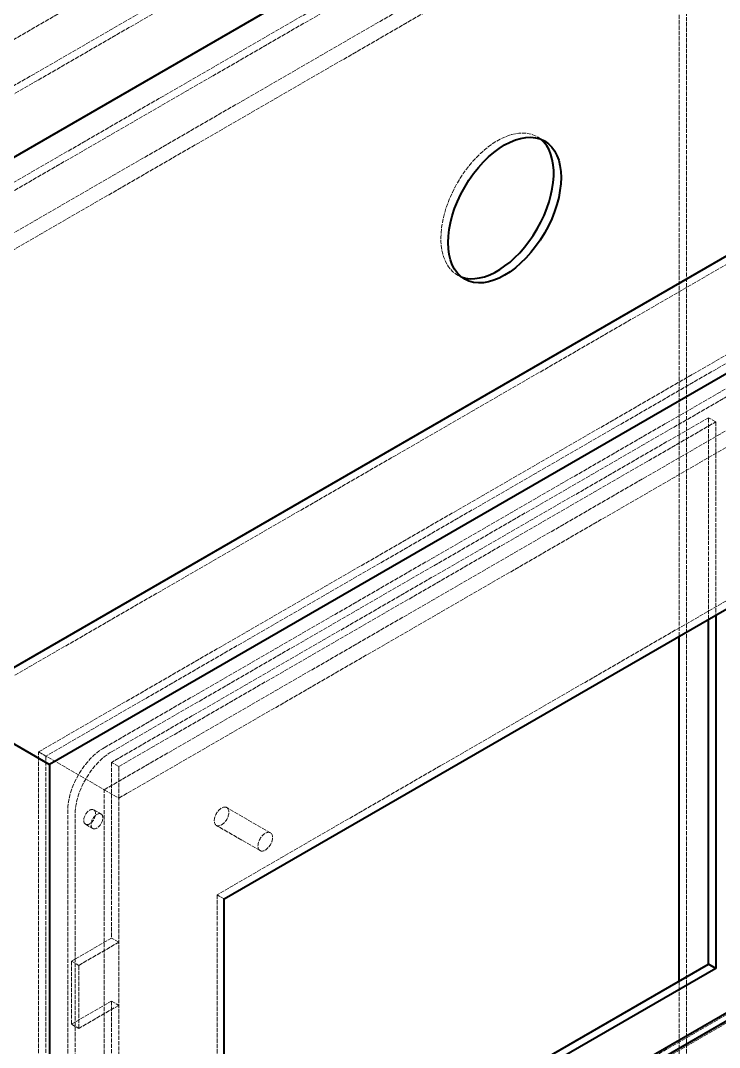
# Model space of a CAD drawing. Header units: millimetres. Extents: x 0 to 3567, y 0 to 2523.
# Drawn here: x 3260.6 to 3342.1, y 2183.4 to 2303.1 of the extents above; entities that cross this region are included whole.
import ezdxf

# ---------------------------------------------------------------- set-up
doc = ezdxf.new("R2010")
doc.units = ezdxf.units.MM
doc.header["$LTSCALE"] = 3
doc.linetypes.add('DASHED', pattern=[0.2067, 0.1654, -0.0413])
doc.layers.add('가려진 것(ISO)', color=2, linetype='DASHED', lineweight=18, true_color=0xffff00)
doc.layers.add('가시적인 것(ISO)', color=3, linetype='Continuous', lineweight=40, true_color=0x00ff00)

msp = doc.modelspace()

# ---------------------------------------------------------------- linework, layer by layer
at = {"layer": '가려진 것(ISO)'}
for p, q in [((3338.2462, 2109.5487), (3338.2462, 2437.7804)), ((3337.3976, 2231.3374), (3337.3976, 2436.3107)), ((3415.8865, 2390.9951), (3192.7236, 2262.152)), ((3197.3905, 2259.4575), (3409.5225, 2381.932)), ((3198.239, 2258.9676), (3410.3711, 2381.4421)), ((3211.3912, 2256.2732), (3408.2497, 2369.9295)), ((3409.0983, 2369.4396), (3212.2397, 2255.7833)), ((3212.2397, 2250.8843), (3407.4012, 2363.5608)), ((3213.9368, 2249.9045), (3407.4012, 2361.6012)), ((3252.9691, 2222.7642), (3382.7939, 2297.7185)), ((3320.8344, 2289.557), (3321.683, 2289.0671)), ((3262.7272, 2217.8652), (3371.3388, 2280.5721)), ((3270.3639, 2218.3551), (3378.9755, 2281.062)), ((3271.2125, 2217.8652), (3379.8241, 2280.5721)), ((3369.6417, 2278.6125), (3263.5757, 2217.3753)), ((3270.3639, 2213.4561), (3378.9755, 2276.163)), ((3272.061, 2212.4763), (3378.9755, 2274.2034)), ((3311.5344, 2273.4489), (3312.383, 2272.959)), ((3340.7918, 2256.8121), (3271.2125, 2216.6404)), ((3272.061, 2216.1505), (3341.6403, 2256.3222)), ((3340.7918, 2233.297), (3340.7918, 2256.8121)), ((3341.6403, 2256.3222), (3340.7918, 2256.8121)), ((3341.6403, 2256.3222), (3341.6403, 2233.7869)), ((3354.1561, 2241.9927), (3283.5161, 2201.2087)), ((3262.7272, 2217.8652), (3270.3639, 2213.4561)), ((3262.7272, 2139.9714), (3262.7272, 2217.8652)), ((3263.5757, 2217.3753), (3263.5757, 2141.4411)), ((3271.2125, 2216.6404), (3271.2125, 2196.1627)), ((3272.061, 2216.1505), (3271.2125, 2216.6404)), ((3272.061, 2212.4763), (3272.061, 2216.1505)), ((3270.3639, 2213.4561), (3272.061, 2212.4763)), ((3270.3639, 2135.5623), (3270.3639, 2213.4561)), ((3272.061, 2136.5421), (3272.061, 2212.4763)), ((3266.1213, 2133.1128), (3266.1213, 2211.0066)), ((3269.1532, 2211.1141), (3270.0017, 2210.6242)), ((3289.7376, 2208.4328), (3284.6464, 2211.3722)), ((3266.9698, 2132.6229), (3266.9698, 2210.5167)), ((3268.1806, 2209.4295), (3269.0291, 2208.9396)), ((3288.5376, 2206.3544), (3283.4464, 2209.2938)), ((3371.3388, 2202.6783), (3262.7272, 2139.9714)), ((3263.5757, 2141.4411), (3370.4902, 2203.1682)), ((3283.5161, 2201.2087), (3283.5161, 2153.1987)), ((3284.3646, 2200.7188), (3283.5161, 2201.2087)), ((3271.2125, 2196.1627), (3266.5455, 2193.4683)), ((3267.3941, 2192.9784), (3272.061, 2195.6728)), ((3272.061, 2195.6728), (3271.2125, 2196.1627)), ((3266.5455, 2193.4683), (3266.5455, 2186.1198)), ((3266.5455, 2193.4683), (3267.3941, 2192.9784)), ((3267.3941, 2185.6299), (3267.3941, 2192.9784)), ((3337.3976, 2110.0386), (3337.3976, 2191.1657)), ((3266.5455, 2186.1198), (3271.2125, 2188.8142)), ((3272.061, 2188.3243), (3267.3941, 2185.6299)), ((3271.2125, 2188.8142), (3272.061, 2188.3243)), ((3271.2125, 2188.8142), (3271.2125, 2152.9537)), ((3266.5455, 2186.1198), (3267.3941, 2185.6299))]:
    msp.add_line(p, q, dxfattribs=at)
for centre, major_axis, start_param, end_param in [((3316.1844, 2281.5029), (4.65, 8.054), 6.19181866, 9.51614461), ((3270.3639, 2213.4561), (3, 5.1962), 0.78539816, 2.35619449), ((3271.2125, 2212.9662), (3, 5.1962), 0.78539816, 2.35619449)]:
    msp.add_ellipse(centre, major_axis=major_axis, ratio=0.57735027, start_param=start_param, end_param=end_param, dxfattribs=at)
for centre, major_axis in [((3268.6669, 2210.2718), (-0.4863, -0.8423)), ((3269.5154, 2209.7819), (-0.4863, -0.8423)), ((3284.0464, 2210.333), (-0.6, -1.0392)), ((3289.1376, 2207.3936), (-0.6, -1.0392))]:
    msp.add_ellipse(centre, major_axis=major_axis, ratio=0.57735027, dxfattribs=at)
at = {"layer": '가시적인 것(ISO)'}
for p, q in [((3204.603, 2255.2934), (3429.4629, 2385.1163)), ((3383.6424, 2299.1882), (3252.1206, 2223.2541)), ((3395.5218, 2292.3297), (3264, 2216.3955)), ((3284.3646, 2200.7188), (3355.0046, 2241.5028)), ((3341.6403, 2233.7869), (3341.6403, 2192.6354)), ((3340.7918, 2193.1253), (3340.7918, 2233.297)), ((3337.3976, 2191.1657), (3337.3976, 2231.3374)), ((3252.1206, 2223.2541), (3264, 2216.3955)), ((3264, 2216.3955), (3264, 2113.5169)), ((3284.3646, 2152.7088), (3284.3646, 2200.7188)), ((3284.3646, 2153.6886), (3354.1561, 2193.9827)), ((3355.0046, 2193.4928), (3284.3646, 2152.7088)), ((3284.3646, 2160.5471), (3340.7918, 2193.1253)), ((3341.6403, 2192.6354), (3340.7918, 2193.1253)), ((3341.6403, 2192.6354), (3284.3646, 2159.5673))]:
    msp.add_line(p, q, dxfattribs=at)
msp.add_ellipse((3317.033, 2281.013), major_axis=(-4.65, -8.054), ratio=0.57735027, dxfattribs=at)
msp.add_ellipse((3316.1844, 2281.5029), major_axis=(-4.65, -8.054), ratio=0.57735027, start_param=0.09136665, end_param=3.050226, dxfattribs=at)

doc.saveas('drawing.dxf')
